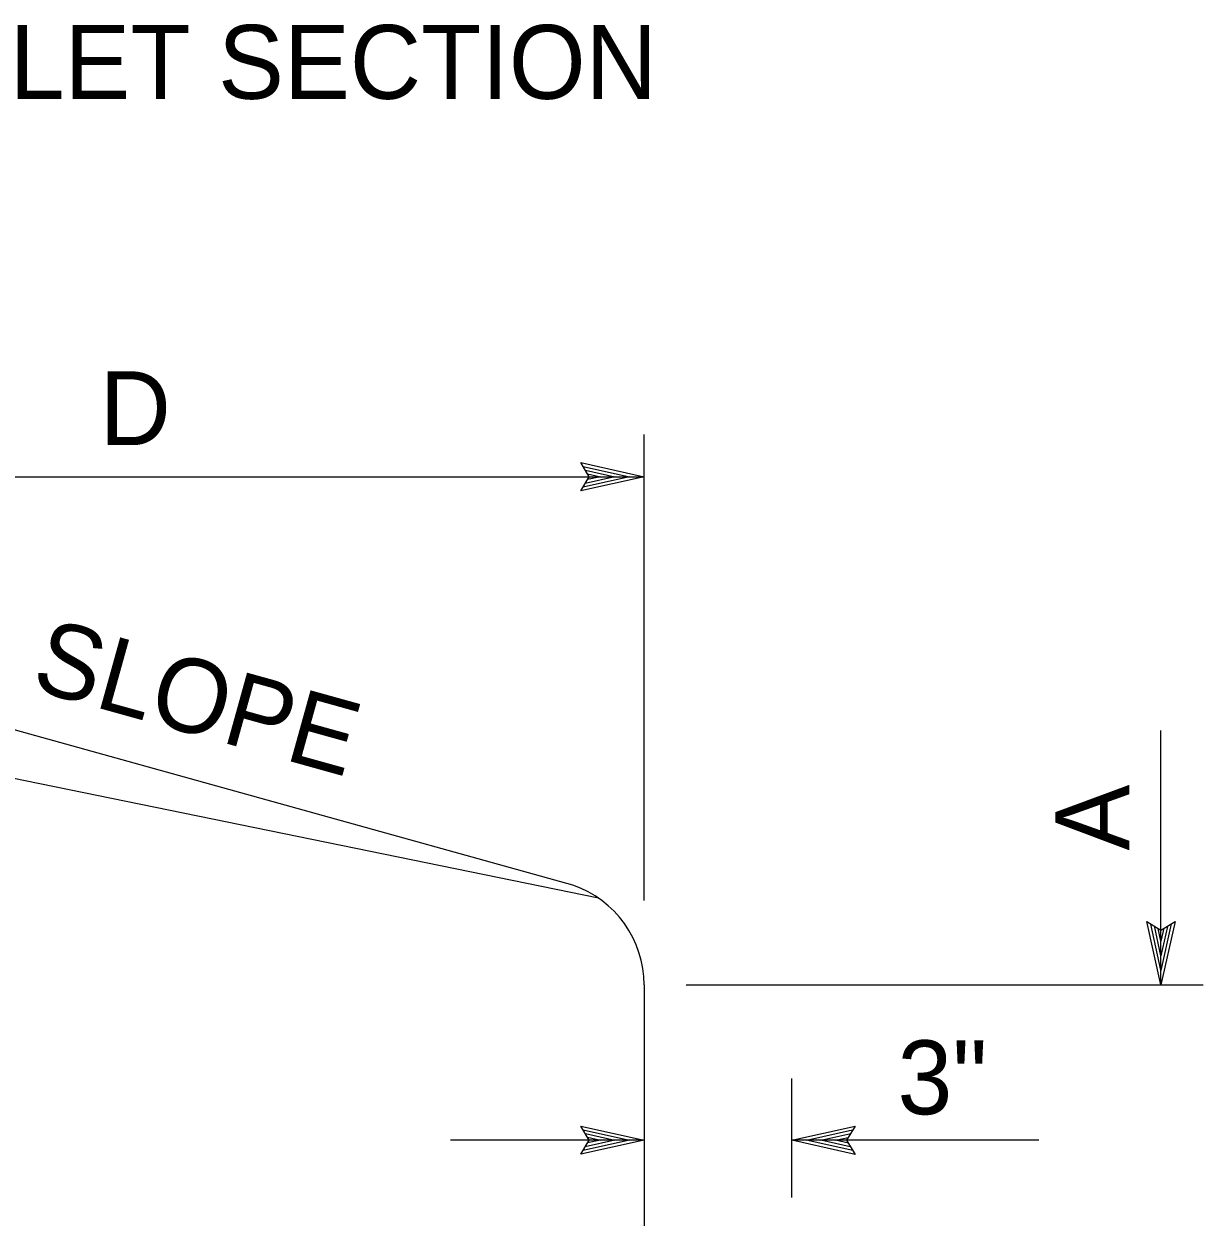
# Model space of a CAD drawing. Extents: x -894 to 866, y -476 to 714.
# Drawn here: x -536.1 to -424.3, y 50.6 to 163.6 of the extents above; entities that cross this region are included whole.
import ezdxf

# ---------------------------------------------------------------- set-up
doc = ezdxf.new("R2010")
doc.units = 0
for name, color, linetype in [('56 Stage 3 Anno', 7, 'Continuous'), ('57 Undefined', 7, 'Continuous'), ('60 Nongeo Data', 7, 'Continuous')]:
    doc.layers.add(name, color=color, linetype=linetype)

msp = doc.modelspace()

# ---------------------------------------------------------------- linework, layer by layer
at = {"layer": '56 Stage 3 Anno'}
for p, q in [((-477.27, 80.56), (-477.27, 124.71)), ((-482.47, 120.71), (-483.27, 122.05)), ((-483.27, 122.05), (-483.27, 122.05)), ((-483.27, 122.05), (-477.27, 120.71)), ((-483.05, 121.69), (-478.65, 120.71)), ((-482.82, 121.33), (-480.03, 120.71)), ((-482.64, 120.98), (-481.41, 120.71)), ((-569.27, 120.71), (-477.27, 120.71)), ((-477.27, 120.71), (-483.27, 119.38)), ((-483.27, 119.38), (-482.47, 120.71)), ((-478.66, 120.7), (-483.04, 119.73)), ((-480.03, 120.71), (-482.86, 120.08)), ((-481.41, 120.71), (-482.62, 120.44)), ((-477.27, 120.71), (-477.27, 120.71)), ((-483.27, 119.38), (-483.27, 119.38)), ((-428.27, 72.56), (-428.27, 96.67)), ((-428.27, 72.56), (-429.6, 78.56)), ((-429.6, 78.56), (-429.6, 78.56)), ((-429.6, 78.56), (-428.27, 77.76)), ((-428.27, 73.95), (-429.24, 78.32)), ((-428.27, 75.32), (-428.89, 78.15)), ((-428.27, 77.76), (-426.93, 78.56)), ((-426.93, 78.56), (-428.27, 72.56)), ((-427.29, 78.34), (-428.27, 73.94)), ((-427.65, 78.11), (-428.27, 75.32)), ((-426.93, 78.56), (-426.93, 78.56)), ((-428.27, 76.7), (-428.54, 77.91)), ((-427.99, 77.93), (-428.27, 76.7)), ((-473.27, 72.56), (-424.27, 72.56)), ((-428.27, 72.56), (-428.27, 72.56)), ((-463.27, 52.42), (-463.27, 63.71)), ((-482.47, 57.85), (-483.27, 59.19)), ((-483.27, 59.19), (-483.27, 59.19)), ((-483.27, 59.19), (-477.27, 57.85)), ((-483.05, 58.84), (-478.65, 57.85)), ((-463.27, 57.85), (-457.27, 59.18)), ((-461.88, 57.86), (-457.51, 58.82)), ((-457.27, 59.18), (-458.07, 57.85)), ((-457.27, 59.18), (-457.27, 59.18)), ((-477.27, 57.85), (-495.63, 57.85)), ((-477.27, 57.85), (-483.27, 56.52)), ((-483.27, 56.52), (-482.47, 57.85)), ((-478.66, 57.85), (-483.04, 56.88)), ((-480.03, 57.86), (-482.86, 57.23)), ((-482.82, 58.48), (-480.03, 57.86)), ((-482.64, 58.13), (-481.41, 57.86)), ((-481.41, 57.86), (-482.62, 57.59)), ((-477.27, 57.85), (-477.27, 57.85)), ((-439.86, 57.85), (-463.27, 57.85)), ((-457.27, 56.51), (-463.27, 57.85)), ((-463.27, 57.85), (-463.27, 57.85)), ((-457.49, 56.87), (-461.89, 57.85)), ((-460.51, 57.85), (-457.68, 58.48)), ((-457.72, 57.23), (-460.51, 57.85)), ((-459.13, 57.85), (-457.92, 58.12)), ((-457.9, 57.58), (-459.13, 57.85)), ((-458.07, 57.85), (-457.27, 56.51)), ((-483.27, 56.52), (-483.27, 56.52)), ((-457.27, 56.51), (-457.27, 56.51))]:
    msp.add_line(p, q, dxfattribs=at)
at = {"layer": '60 Nongeo Data'}
for p, q in [((-484.03, 82.02), (-569.27, 105.71)), ((-481.59, 80.78), (-569.27, 98.71)), ((-477.27, 72.56), (-477.27, 41.71))]:
    msp.add_line(p, q, dxfattribs=at)
msp.add_arc((-487.27, 72.56), 10, 0, 71.1139, dxfattribs=at)

# ---------------------------------------------------------------- texts
at = {"layer": '57 Undefined'}
for s, p in [('GROOVE END ON OUTLET SECTION', (-639.88, 156.52)), ('D', (-528.89, 123.71)), ('3"', (-453.25, 60.31))]:
    msp.add_text(s, height=7, dxfattribs=at).set_placement(p)
for s, rotation, p in [('SLOPE', 344.47, (-535.57, 100.63)), ('A', 90, (-431.27, 85.3))]:
    msp.add_text(s, height=7, rotation=rotation, dxfattribs=at).set_placement(p)

doc.saveas('drawing.dxf')
